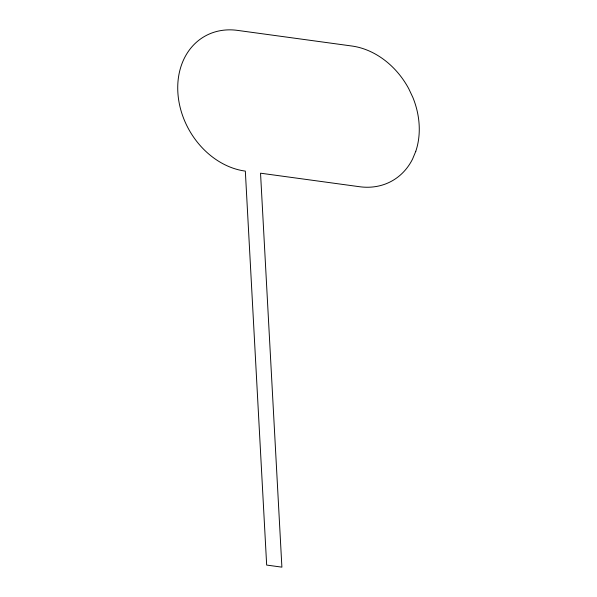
<?xml version="1.0" encoding="UTF-8"?>
<svg xmlns="http://www.w3.org/2000/svg" width="597" height="597" viewBox="0 0 597 597"><rect width="100%" height="100%" fill="white"/><g stroke="black" fill="none" stroke-linecap="round" stroke-linejoin="round"><path stroke-width="0.9" d="M415.788 151.302L412.564 159.056A74.08 59.812 60.5 0 1 359.521 186.719L260.538 173.19L281.896 567.15L266.665 565.068L245.33 171.108A74.08 59.812 60.5 0 1 177.846 92.184A74.08 59.812 60.5 0 1 237.479 30.38L351.894 46.021A74.08 59.812 60.5 0 1 408.751 88.707L412.87 97.46A74.08 59.812 60.5 0 1 415.788 151.302"/></g></svg>
